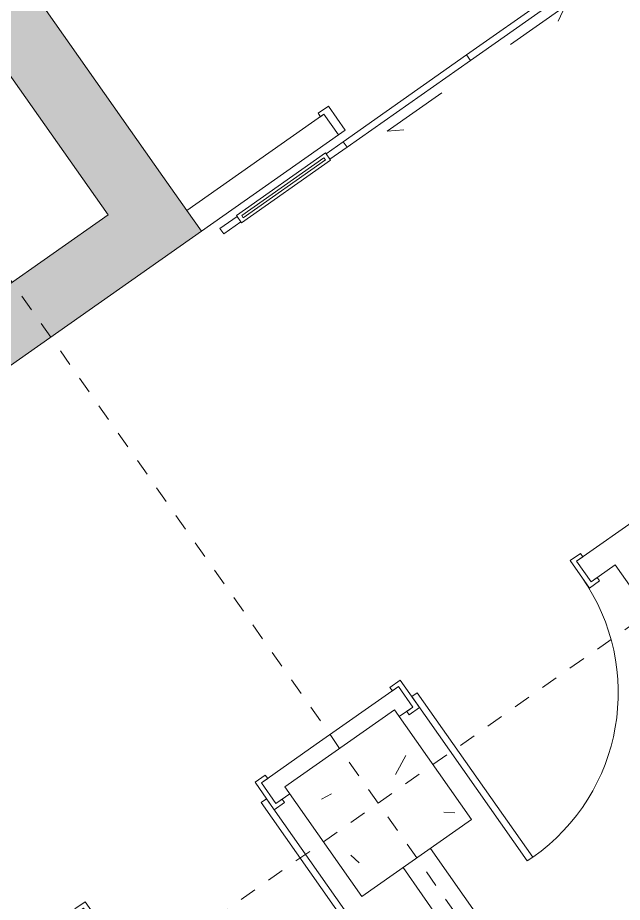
# Model space of a CAD drawing. Extents: x 274235 to 276654, y 142848 to 144425.
# Drawn here: x 276123.34 to 276126.95, y 143079.36 to 143084.64 of the extents above; entities that cross this region are included whole.
import ezdxf

# ---------------------------------------------------------------- set-up
doc = ezdxf.new("R2010")
doc.units = 0
doc.header["$LTSCALE"] = 1.5
doc.linetypes.add('ACM-G-CENTER', pattern=[50.800000000000004, 31.75, -6.350000000000001, 6.350000000000001, -6.350000000000001])
doc.linetypes.add('Hidden 1_32_', pattern=[1.3890625, 0.7937500000000002, -0.5953125])
doc.layers.get('0').update_dxf_attribs({"linetype": 'CONTINUOUS', "lineweight": 0})
for name, color, linetype, lineweight in [('_ACM-A-DETL', 7, 'CONTINUOUS', 5), ('_ACM-A-DOOR', 1, 'CONTINUOUS', 5), ('_ACM-A-GRID', 3, 'CONTINUOUS', 5), ('_ACM-A-WALL-FULL', 6, 'CONTINUOUS', 13), ('_ACM-A-WALL-PATT', 8, 'CONTINUOUS', 9), ('_ACM-S-STRU-CLOS', 5, 'CONTINUOUS', 5)]:
    doc.layers.add(name, color=color, linetype=linetype, lineweight=lineweight)

# ---------------------------------------------------------------- blocks, each defined once
blk = doc.blocks.new('M_Concrete-Rectangular-Column - 800 x 800mm-V1176-B1_Working')
at = {"layer": '_ACM-A-DETL', "color": 250}
for p, q in [((-399.9999999999999, 399.9999999999999), (400.0000000000002, 399.9999999999999)), ((-399.9999999999999, -400.0000000000002), (-399.9999999999999, 399.9999999999999)), ((400.0000000000002, 399.9999999999999), (400.0000000000002, -400.0000000000002)), ((400.0000000000002, -400.0000000000002), (-399.9999999999999, -400.0000000000002))]:
    blk.add_line(p, q, dxfattribs=at)
blk = doc.blocks.new('BASEMENT20250512')
at = {"layer": '_ACM-S-STRU-CLOS', "rotation": 45.00000000000107}
blk.add_blockref('M_Concrete-Rectangular-Column - 800 x 800mm-V1176-B1_Working', (882350.4226074608, 655058.2668984953), dxfattribs=at)
blk = doc.blocks.new('M_Concrete-Rectangular-Column - 800 x 800mm-V53-F5_Working')
at = {"layer": '_ACM-S-STRU-CLOS'}
h = blk.add_hatch(dxfattribs=at)
h.set_pattern_fill('FP_57', color=256, style=0, pattern_type=2)
h.set_pattern_definition([(4.999999999999999, (-1087112.11, 160719.825), (940.4236980315761, -1120.75347945461), [152.4, -1676.4]), (310, (-1087112.11, 160719.825), (881.4169468992006, 1280.143601645101), [121.92, -1341.12]), (55.451, (-1087033.741, 160626.428), (1821.84215116403, 159.3758739208037), [129.52, -1424.721]), (1.184, (-1086824.742, 161007.193), (1295.625077865399, -1771.284386199539), [228.6, -2514.6]), (51.63600000000001, (-1086716.772, 160859.586), (2742.61371007499, 56.71003331596489), [194.28, -2137.081]), (306.184, (-1086824.742, 161007.193), (2742.614468039805, 56.68333553822958), [182.88, -2011.68]), (336, (-1086752.9, 160791.667), (279.1610305951743, -1436.159535889394), [152.4, -1676.4]), (281, (-1086752.9, 160791.667), (1391.530565339019, 692.3194066623228), [121.92, -1341.12]), (26.451, (-1086729.636, 160671.987), (1670.686005617264, -743.8533212809045), [129.52, -1424.721]), (352.5, (-1087112.11, 160719.825), (495.7876537561635, 460.8433037540618), [67.056, -1257.808, 67.056, -2640.584]), (352.5, (-1087112.11, 160719.825), (495.7876537561635, 460.8433037540618), [-1391.92, -1294.384, 67.056, -1279.144]), (322.5, (-1087112.11, 160719.825), (944.6960760343029, 188.7172577094912), [67.056, -709.168, 67.056, -1740.408]), (322.5, (-1087112.11, 160719.825), (944.6960760343029, 188.7172577094912), [-843.28, -1227.328, 67.056, -446.024]), (282.5, (-1087432.525, 161040.24), (734.6106044989533, -799.425746572302), [67.056, -440.944, 67.056, -3621.024]), (282.5, (-1087432.525, 161040.24), (734.6106044989533, -799.425746572302), [-575.056, -1517.904, 67.056, -2036.064]), (272.5, (-1087576.209, 161183.924), (981.7811324214794, -694.1109482973148), [67.056, -593.344, 67.056, -2479.04]), (272.5, (-1087576.209, 161183.924), (981.7811324214794, -694.1109482973148), [-727.456, -985.52, 67.056, -1426.464])])
h.paths.add_polyline_path([(-399.9999999987309, -400.0000000001863), (400.0000000012605, -400.0000000001863), (400.0000000012951, 399.9999999998398), (-399.9999999986616, 399.9999999998398), (-399.9999999986616, 365.1364359912295)])
at = {"layer": '_ACM-A-DETL'}
for p, q in [((-399.9999999999999, 399.9999999999999), (400.0000000000002, 399.9999999999999)), ((-399.9999999999999, -400.0000000000002), (-399.9999999999999, 399.9999999999999)), ((400.0000000000002, 399.9999999999999), (400.0000000000002, -400.0000000000002)), ((400.0000000000002, -400.0000000000002), (-399.9999999999999, -400.0000000000002))]:
    blk.add_line(p, q, dxfattribs=at)
blk = doc.blocks.new('ACM_Door-Regular-Single - 1323_1200_ S-2217205-F5_Working')
at = {"layer": '_ACM-A-DOOR'}
for p, q in [((-695.0000000000084, 99.99999999999999), (-620.0000000000083, 99.99999999999999)), ((-695.0000000000084, 74.99999999999999), (-695.0000000000084, 99.99999999999999)), ((-650.00000000001, 74.99999999999999), (-695.0000000000084, 74.99999999999999)), ((-650.0000000000095, -74.99999999999999), (-650.0000000000095, 74.99999999999999)), ((-620.0000000000083, 99.99999999999999), (-620.0000000000093, -99.99999999999999)), ((619.9999999999918, 99.99999999999999), (694.9999999999918, 99.99999999999999)), ((619.9999999999898, -99.99999999999999), (619.9999999999918, 99.99999999999999)), ((649.9999999999901, 74.99999999999999), (649.9999999999901, -74.99999999999999)), ((694.9999999999918, 74.99999999999999), (649.9999999999901, 74.99999999999999)), ((694.9999999999918, 99.99999999999999), (694.9999999999918, 74.99999999999999)), ((579.9999999999928, -1220), (579.9999999999928, -20.00000000000209)), ((579.9999999999928, -20.00000000000209), (619.9999999999918, -20.00000000000209)), ((619.9999999999918, -20.00000000000209), (619.9999999999918, -1219.428454762872)), ((-695.0000000000056, -74.99999999999999), (-650.0000000000095, -74.99999999999999)), ((-695.0000000000056, -99.99999999999999), (-695.0000000000056, -74.99999999999999)), ((-620.0000000000093, -99.99999999999999), (-695.0000000000056, -99.99999999999999)), ((694.9999999999933, -99.99999999999999), (619.9999999999898, -99.99999999999999)), ((649.9999999999906, -74.99999999999999), (694.9999999999936, -74.99999999999999)), ((694.9999999999936, -74.99999999999999), (694.9999999999936, -99.99999999999999)), ((579.9999999999928, -1220), (619.9999999999918, -1219.428454762872))]:
    blk.add_line(p, q, dxfattribs=at)
blk.add_arc((579.9999999999928, -20.00000000000006), 1200.000000000001, 180.0000000000001, 269.9999999999997, dxfattribs=at)
blk = doc.blocks.new('ACM_Door-Regular-Single - 1323_1200_ S-2217204-F5_Working')
at = {"layer": '_ACM-A-DOOR'}
for p, q in [((579.9999999999928, 1220), (619.9999999999918, 1219.428454762872)), ((579.9999999999928, 1220), (579.9999999999928, 20.00000000000209)), ((619.9999999999918, 20.00000000000209), (619.9999999999918, 1219.428454762872)), ((-620.0000000000093, 99.99999999999999), (-695.0000000000056, 99.99999999999999)), ((-695.0000000000056, 99.99999999999999), (-695.0000000000056, 74.99999999999999)), ((-695.0000000000056, 74.99999999999999), (-650.0000000000095, 74.99999999999999)), ((-650.0000000000095, 74.99999999999999), (-650.0000000000095, -74.99999999999999)), ((-620.0000000000083, -99.99999999999999), (-620.0000000000093, 99.99999999999999)), ((694.9999999999933, 99.99999999999999), (619.9999999999898, 99.99999999999999)), ((619.9999999999898, 99.99999999999999), (619.9999999999918, -99.99999999999999)), ((649.9999999999901, -74.99999999999999), (649.9999999999901, 74.99999999999999)), ((649.9999999999906, 74.99999999999999), (694.9999999999936, 74.99999999999999)), ((694.9999999999936, 74.99999999999999), (694.9999999999936, 99.99999999999999)), ((579.9999999999928, 20.00000000000209), (619.9999999999918, 20.00000000000209)), ((-650.00000000001, -74.99999999999999), (-695.0000000000084, -74.99999999999999)), ((-695.0000000000084, -74.99999999999999), (-695.0000000000084, -99.99999999999999)), ((-695.0000000000084, -99.99999999999999), (-620.0000000000083, -99.99999999999999)), ((619.9999999999918, -99.99999999999999), (694.9999999999918, -99.99999999999999)), ((694.9999999999918, -74.99999999999999), (649.9999999999901, -74.99999999999999)), ((694.9999999999918, -99.99999999999999), (694.9999999999918, -74.99999999999999))]:
    blk.add_line(p, q, dxfattribs=at)
blk.add_arc((579.9999999999928, 20.00000000000006), 1199.999999999999, 89.99999999999994, 179.9999999999999, dxfattribs=at)
blk = doc.blocks.new('ACM_Door-Barn-Double - 1823_1700_ B-D-4176352-F5_Working')
at = {"layer": '_ACM-A-DOOR'}
for p, q in [((-925.0000000000082, 99.99999999999999), (-850.0000000000082, 99.99999999999999)), ((-925.0000000000082, 74.99999999999999), (-925.0000000000082, 99.99999999999999)), ((-900.0000000000103, 74.99999999999999), (-925.0000000000082, 74.99999999999999)), ((-900.0000000000098, -74.99999999999524), (-900.0000000000098, 74.99999999999999)), ((-850.0000000000082, 99.99999999999999), (-850.0000000000082, -74.99999999999508)), ((849.9999999999917, 99.99999999999999), (924.9999999999914, 99.99999999999999)), ((849.9999999999917, -74.99999999998957), (849.9999999999917, 99.99999999999997)), ((899.9999999999898, 74.99999999999999), (899.9999999999898, -74.99999999998941)), ((924.9999999999914, 74.99999999999999), (899.9999999999898, 74.99999999999999)), ((924.9999999999914, 99.99999999999999), (924.9999999999914, 74.99999999999999)), ((-850.000000000008, -74.99999999999507), (-900.0000000000098, -74.99999999999507)), ((899.9999999999903, -74.99999999998941), (849.9999999999917, -74.99999999998941)), ((-1675.00000000001, -124.9999999999922), (-1800.000000000005, -124.9999999999922)), ((-1800.000000000005, -124.9999999999922), (-1800.000000000005, -164.9999999999919)), ((-1650.000000000008, -152.4999999999899), (-1650.000000000008, -137.4999999999948)), ((-1050.000000000009, -137.4999999999948), (-1650.000000000008, -137.4999999999948)), ((-1050.000000000009, -152.4999999999899), (-1650.000000000008, -152.4999999999899)), ((-1050.000000000009, -152.4999999999899), (-1050.000000000009, -137.4999999999948)), ((-900.0000000000069, -124.9999999999922), (-1025.000000000008, -124.9999999999922)), ((-900.0000000000069, -164.9999999999919), (-900.0000000000069, -124.9999999999922)), ((899.9999999999905, -124.9999999999921), (1024.999999999991, -124.9999999999921)), ((899.9999999999905, -164.9999999999919), (899.9999999999905, -124.9999999999921)), ((1049.999999999993, -152.4999999999899), (1049.999999999993, -137.4999999999948)), ((1049.999999999993, -137.4999999999948), (1649.999999999992, -137.4999999999948)), ((1049.999999999993, -152.4999999999899), (1649.999999999992, -152.4999999999899)), ((1649.999999999992, -152.4999999999899), (1649.999999999992, -137.4999999999948)), ((1674.999999999993, -124.9999999999921), (1799.999999999989, -124.9999999999921)), ((1799.999999999989, -124.9999999999921), (1799.999999999989, -164.9999999999919)), ((-1800.000000000005, -164.9999999999919), (-1675.000000000009, -164.9999999999919)), ((-1025.000000000007, -164.9999999999919), (-900.0000000000069, -164.9999999999919)), ((1024.999999999991, -164.9999999999919), (899.9999999999905, -164.9999999999919)), ((1799.999999999989, -164.9999999999919), (1674.999999999992, -164.9999999999919)), ((-650.0000000000061, -224.9999999999925), (-563.3974596215623, -274.9999999999928)), ((-250.000000000006, -224.9999999999939), (-650.000000000006, -224.9999999999925)), ((249.9999999999895, -224.9999999999938), (649.9999999999895, -224.9999999999925)), ((649.9999999999897, -224.9999999999925), (563.3974596215459, -274.9999999999927))]:
    blk.add_line(p, q, dxfattribs=at)
at = {"layer": '_ACM-A-DOOR', "lineweight": 13}
for p, q in [((-1025.000000000005, -118.6499999999918), (-1675.000000000007, -118.6499999999918)), ((-1675.000000000007, -118.6499999999918), (-1675.000000000007, -171.3499999999916)), ((-1025.000000000005, -171.3499999999916), (-1025.000000000005, -118.6499999999918)), ((1024.999999999989, -118.6499999999918), (1674.99999999999, -118.6499999999918)), ((1024.999999999989, -171.3499999999916), (1024.999999999989, -118.6499999999918)), ((1674.99999999999, -118.6499999999918), (1674.99999999999, -171.3499999999916)), ((-1675.000000000007, -171.3499999999916), (-1025.000000000005, -171.3499999999916)), ((1674.99999999999, -171.3499999999916), (1024.999999999989, -171.3499999999916))]:
    blk.add_line(p, q, dxfattribs=at)
at = {"layer": '_ACM-A-DOOR', "lineweight": 5}
for p, q in [((-8.256861860900244e-12, -124.9999999999922), (-900.0000000000061, -124.9999999999922)), ((-8.256861860900244e-12, -164.9999999999919), (-8.256861860900244e-12, -124.9999999999922)), ((-8.256861860900244e-12, -124.9999999999921), (899.9999999999897, -124.9999999999921)), ((-8.256861860900244e-12, -164.9999999999919), (-8.256861860900244e-12, -124.9999999999921)), ((-900.0000000000069, -164.9999999999919), (-8.256861860900244e-12, -164.9999999999919)), ((899.9999999999905, -164.9999999999919), (-8.256861860900244e-12, -164.9999999999919))]:
    blk.add_line(p, q, dxfattribs=at)
blk = doc.blocks.new('5f0512')
at = {"layer": '_ACM-A-WALL-PATT', "lineweight": 9}
h = blk.add_hatch(color=256, dxfattribs=at)
h.paths.add_polyline_path([(-120045.7318226518, -72164.31791321584), (-119762.8891101774, -71881.4752007412), (-121035.6813163171, -70608.68299460132), (-121318.5240287916, -70891.52570707595), (-120788.1939429018, -71421.85579296586)])
h.paths.add_polyline_path([(-122308.473522453, -69901.5762134149), (-122025.6308099785, -69618.73350094038), (-123015.5803036445, -68628.78400727431), (-123298.423016119, -68911.62671974883), (-122720.3612926959, -69489.68844317202)])
h.paths.add_polyline_path([(-124288.3725097802, -67921.67722608778), (-124005.5297973056, -67638.83451361326), (-124995.4792909669, -66648.88501995208), (-125278.3220034413, -66931.7277324266)])
h.paths.add_polyline_path([(-126268.2714971025, -65941.77823876555), (-125985.4287846279, -65658.93552629091), (-126409.6928533398, -65234.67145757901), (-126692.5355658144, -65517.51417005353)])
blk.add_hatch(color=256, dxfattribs=at).paths.add_polyline_path([(-122096.3415094849, -74780.61302500125), (-119480.0463976996, -72164.31791321293), (-119762.8891101745, -71881.47520073853), (-122379.1842219594, -74497.77031252685)])
at = {"layer": '_ACM-A-DETL', "linetype": 'Hidden 1_32_'}
blk.add_arc((-129126.9536411413, -64761.59144460852), 29999.99999999997, 279.9453333635652, 350.0510387107539, dxfattribs=at)
at = {"layer": '_ACM-A-GRID', "linetype": 'ACM-G-CENTER'}
for p, q in [((-114035.3242253782, -79164.67508972564), (-134399.9995235526, -58799.99979155511)), ((-159431.5794705858, -116924.1770981264), (-105974.3069626391, -63466.90459016978))]:
    blk.add_line(p, q, dxfattribs=at)
at = {"layer": '_ACM-A-WALL-FULL', "lineweight": 18}
for p, q in [((-113540.3494517436, -70325.84029795788), (-116934.4620014364, -73719.95284764993)), ((-119762.8891101785, -71881.4752007419), (-121035.6813163183, -70608.68299460213)), ((-118879.0056336873, -71351.14511484315), (-119586.1124148789, -72058.25189603562)), ((-118772.9396165092, -71457.21113202092), (-118879.0056336873, -71351.14511484315)), ((-120788.1939429028, -71421.85579296667), (-120045.7318226529, -72164.31791321666)), ((-119480.0463977009, -72164.31791321351), (-118772.9396165092, -71457.21113202092)), ((-119586.1124148789, -72058.25189603574), (-119762.8891101757, -71881.47520073922)), ((-120045.7318226529, -72164.31791321677), (-122379.1842219606, -74497.77031252754)), ((-122096.341509486, -74780.61302500207), (-119480.0463977009, -72164.31791321363)), ((-116828.3959842585, -73826.01886482793), (-116704.6522975513, -73702.2751781207)), ((-116704.652297551, -73702.2751781207), (-116032.9008554235, -74374.02662024857)), ((-116934.4620014364, -73719.95284764993), (-116828.3959842585, -73826.01886482793)), ((-117853.7008169792, -74639.19166319235), (-118277.9649125646, -75063.45575877803)), ((-117747.6347998012, -74745.25768037047), (-117853.7008169792, -74639.19166319235)), ((-117818.3455047932, -74815.96838536265), (-117747.6347998012, -74745.25768037047)), ((-118277.964912564, -75063.45575877861), (-118560.8075767746, -75346.29842298897)), ((-118560.8075767746, -75346.29842298897), (-118454.7415595966, -75452.36444016697)), ((-118454.7415595966, -75452.36444016697), (-118384.0309297419, -75381.65381031227)), ((-112126.1359161757, -80932.44204269338), (-117500.1474531931, -75558.43050567515)), ((-117641.5688094302, -75699.85186191241), (-112267.557272413, -81073.86339893076))]:
    blk.add_line(p, q, dxfattribs=at)
at = {"layer": '_ACM-A-WALL-FULL'}
for p, q in [((-119586.1124148789, -72058.25189603562), (-119480.0463977009, -72164.31791321351)), ((-119480.0463977009, -72164.31791321363), (-119586.1124148789, -72058.25189603574))]:
    blk.add_line(p, q, dxfattribs=at)
at = {"layer": '_ACM-A-DOOR'}
for name, p, rotation in [('ACM_Door-Barn-Double - 1823_1700_ B-D-4176352-F5_Working', (-118189.5765220308, -70767.78202036361), 45.00000000003779), ('ACM_Door-Regular-Single - 1323_1200_ S-2217204-F5_Working', (-117341.0484006188, -74232.60526401014), 224.9999999999936), ('ACM_Door-Regular-Single - 1323_1200_ S-2217205-F5_Working', (-118967.3939759569, -75858.95083934907), 44.99999999999364)]:
    blk.add_blockref(name, p, dxfattribs=dict(at, rotation=rotation))
at = {"layer": '_ACM-S-STRU-CLOS', "rotation": 45.00000000000107}
blk.add_blockref('M_Concrete-Rectangular-Column - 800 x 800mm-V53-F5_Working', (-117853.700843786, -75346.29847131879), dxfattribs=at)

msp = doc.modelspace()

# ---------------------------------------------------------------- block references
at = {"xscale": 0.0009999999999999994, "yscale": 0.001, "zscale": 0.001, "rotation": 350.1075696352769}
msp.add_blockref('BASEMENT20250512', (275143.7222229671, 142586.2208173259), dxfattribs=at)

# ---------------------------------------------------------------- next in the draw order: block references
msp.add_blockref('5f0512', (276254.5380815538, 143133.931731411), dxfattribs=at)

doc.saveas('drawing.dxf')
